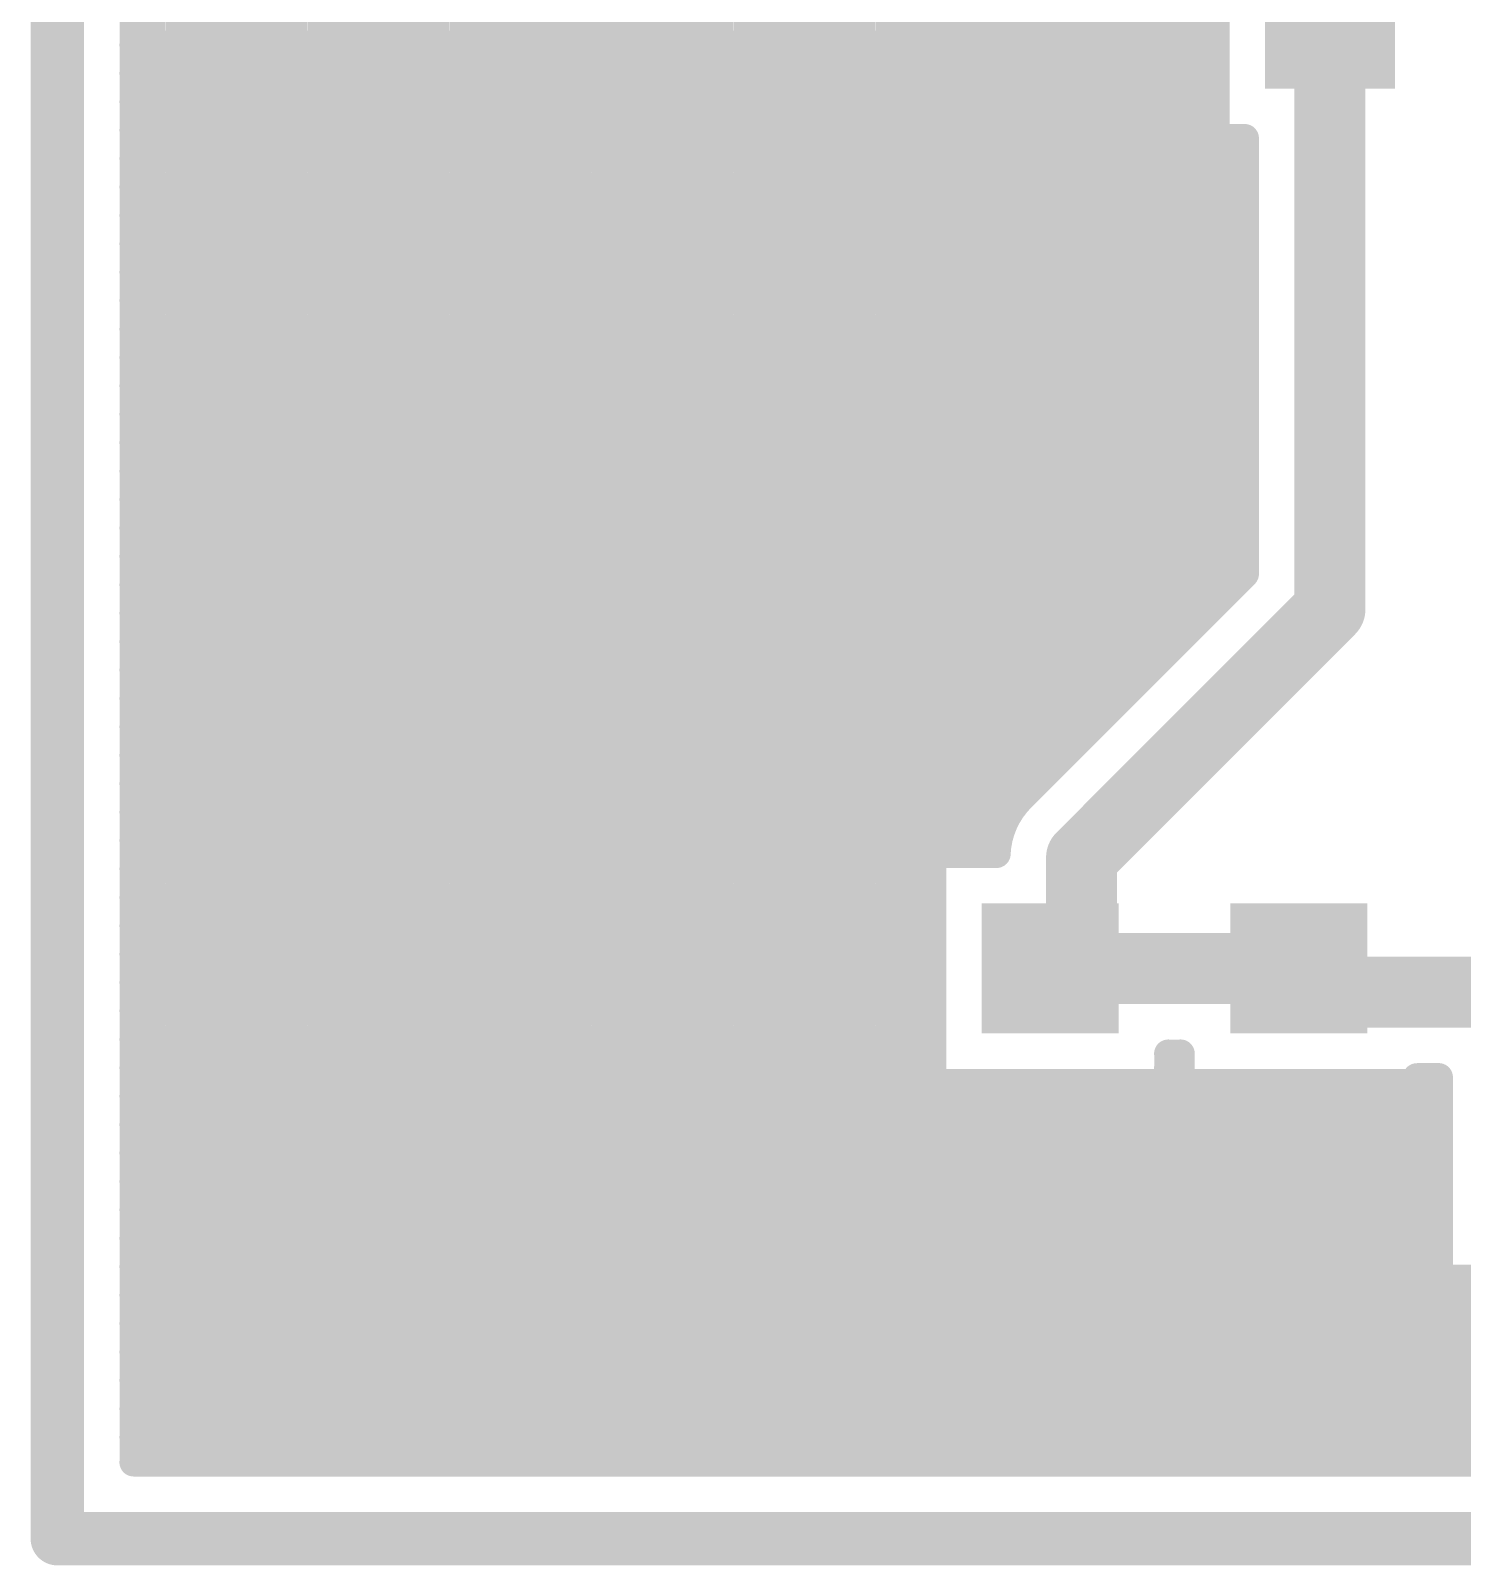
# Model space of a CAD drawing. Header units: inches. Extents: x 0 to 226, y 0 to 70.
# Drawn here: x 29.25 to 39.49, y -0.19 to 10.78 of the extents above; entities that cross this region are included whole.
import ezdxf

# ---------------------------------------------------------------- set-up
doc = ezdxf.new("R2010")
doc.units = ezdxf.units.IN
doc.layers.add('Keep-Out Layer', color=6, linetype='Continuous')
doc.layers.add('Top Layer', color=1, linetype='Continuous')

msp = doc.modelspace()

# ---------------------------------------------------------------- linework, layer by layer
at = {"layer": 'Keep-Out Layer'}
for points in [[(29.441, 0, 0.381, 0.381, 0), (29.441, 24.83, 0.381, 0.381, 0)], [(29.441, 0, 0.381, 0.381, 0), (48.881, 0, 0.381, 0.381, 0)]]:
    msp.add_lwpolyline(points, format="xyseb", dxfattribs=at)
msp.add_lwpolyline([(29.345, 0, 0.191, 0.191, 1), (29.536, 0, 0.191, 0.191, 1)], format="xyseb", close=True, dxfattribs=at)
msp.add_lwpolyline([(29.345, 0, 0.191, 0.191, 1), (29.536, 0, 0.191, 0.191, 1)], format="xyseb", close=True, dxfattribs=at)
at = {"layer": 'Top Layer'}
for points in [[(29.987, 0.546, 0.203, 0.203, 0), (29.987, 18.506, 0.203, 0.203, 0)], [(30.11, 0.546, 0.203, 0.203, 0), (30.11, 18.506, 0.203, 0.203, 0)], [(30.314, 0.546, 0.203, 0.203, 0), (30.314, 18.506, 0.203, 0.203, 0)], [(30.517, 0.546, 0.203, 0.203, 0), (30.517, 18.506, 0.203, 0.203, 0)], [(30.72, 0.546, 0.203, 0.203, 0), (30.72, 18.506, 0.203, 0.203, 0)], [(30.923, 0.546, 0.203, 0.203, 0), (30.923, 18.506, 0.203, 0.203, 0)], [(31.126, 0.546, 0.203, 0.203, 0), (31.126, 18.506, 0.203, 0.203, 0)], [(31.33, 0.546, 0.203, 0.203, 0), (31.33, 18.506, 0.203, 0.203, 0)], [(31.533, 0.546, 0.203, 0.203, 0), (31.533, 18.506, 0.203, 0.203, 0)], [(31.736, 0.546, 0.203, 0.203, 0), (31.736, 18.506, 0.203, 0.203, 0)], [(31.939, 0.546, 0.203, 0.203, 0), (31.939, 18.506, 0.203, 0.203, 0)], [(32.142, 0.546, 0.203, 0.203, 0), (32.142, 18.506, 0.203, 0.203, 0)], [(32.346, 0.546, 0.203, 0.203, 0), (32.346, 18.506, 0.203, 0.203, 0)], [(32.549, 0.546, 0.203, 0.203, 0), (32.549, 18.506, 0.203, 0.203, 0)], [(32.752, 0.546, 0.203, 0.203, 0), (32.752, 18.506, 0.203, 0.203, 0)], [(32.955, 0.546, 0.203, 0.203, 0), (32.955, 18.506, 0.203, 0.203, 0)], [(33.158, 0.546, 0.203, 0.203, 0), (33.158, 18.506, 0.203, 0.203, 0)], [(33.362, 0.546, 0.203, 0.203, 0), (33.362, 18.506, 0.203, 0.203, 0)], [(33.565, 0.546, 0.203, 0.203, 0), (33.565, 18.506, 0.203, 0.203, 0)], [(33.768, 0.546, 0.203, 0.203, 0), (33.768, 18.506, 0.203, 0.203, 0)], [(33.971, 0.546, 0.203, 0.203, 0), (33.971, 18.506, 0.203, 0.203, 0)], [(34.174, 0.546, 0.203, 0.203, 0), (34.174, 18.506, 0.203, 0.203, 0)], [(34.378, 0.546, 0.203, 0.203, 0), (34.378, 18.506, 0.203, 0.203, 0)], [(34.581, 0.546, 0.203, 0.203, 0), (34.581, 18.506, 0.203, 0.203, 0)], [(34.784, 0.546, 0.203, 0.203, 0), (34.784, 18.506, 0.203, 0.203, 0)], [(34.987, 0.546, 0.203, 0.203, 0), (34.987, 18.506, 0.203, 0.203, 0)], [(35.19, 0.546, 0.203, 0.203, 0), (35.19, 18.506, 0.203, 0.203, 0)], [(35.394, 0.546, 0.203, 0.203, 0), (35.394, 18.506, 0.203, 0.203, 0)], [(35.597, 0.546, 0.203, 0.203, 0), (35.597, 18.506, 0.203, 0.203, 0)], [(35.8, 4.898, 0.203, 0.203, 0), (35.8, 18.506, 0.203, 0.203, 0)], [(36.003, 4.898, 0.203, 0.203, 0), (36.003, 18.506, 0.203, 0.203, 0)], [(36.206, 5.106, 0.203, 0.203, 0), (36.206, 18.506, 0.203, 0.203, 0)], [(36.41, 5.373, 0.203, 0.203, 0), (36.41, 18.506, 0.203, 0.203, 0)], [(36.613, 5.576, 0.203, 0.203, 0), (36.613, 18.506, 0.203, 0.203, 0)], [(36.816, 5.78, 0.203, 0.203, 0), (36.816, 18.506, 0.203, 0.203, 0)], [(37.019, 5.983, 0.203, 0.203, 0), (37.019, 18.506, 0.203, 0.203, 0)], [(37.222, 6.186, 0.203, 0.203, 0), (37.222, 18.506, 0.203, 0.203, 0)], [(37.426, 6.389, 0.203, 0.203, 0), (37.426, 18.506, 0.203, 0.203, 0)], [(37.629, 6.592, 0.203, 0.203, 0), (37.629, 18.506, 0.203, 0.203, 0)], [(37.725, 10.015, 0.203, 0.203, 0), (37.725, 11.706, 0.203, 0.203, 0)], [(38.545, 8.94, 0.508, 0.508, 0), (38.545, 10.86, 0.508, 0.508, 0)], [(29.987, 10.682, 0.203, 0.203, 0), (37.725, 10.682, 0.203, 0.203, 0)], [(29.987, 10.479, 0.203, 0.203, 0), (37.725, 10.479, 0.203, 0.203, 0)], [(29.987, 10.276, 0.203, 0.203, 0), (37.725, 10.276, 0.203, 0.203, 0)], [(29.987, 10.073, 0.203, 0.203, 0), (37.725, 10.073, 0.203, 0.203, 0)], [(37.725, 10.015, 0.203, 0.203, 0), (37.936, 10.015, 0.203, 0.203, 0)], [(37.832, 6.796, 0.203, 0.203, 0), (37.832, 10.015, 0.203, 0.203, 0)], [(37.936, 8.94, 0.203, 0.203, 0), (37.936, 10.015, 0.203, 0.203, 0)], [(29.987, 9.87, 0.203, 0.203, 0), (37.936, 9.87, 0.203, 0.203, 0)], [(29.987, 9.666, 0.203, 0.203, 0), (37.936, 9.666, 0.203, 0.203, 0)], [(29.987, 9.463, 0.203, 0.203, 0), (37.936, 9.463, 0.203, 0.203, 0)], [(29.987, 9.26, 0.203, 0.203, 0), (37.936, 9.26, 0.203, 0.203, 0)], [(29.987, 9.057, 0.203, 0.203, 0), (37.936, 9.057, 0.203, 0.203, 0)], [(38.545, 6.647, 0.508, 0.508, 0), (38.545, 8.94, 0.508, 0.508, 0)], [(37.936, 6.899, 0.203, 0.203, 0), (37.936, 8.94, 0.203, 0.203, 0)], [(29.987, 8.854, 0.203, 0.203, 0), (37.936, 8.854, 0.203, 0.203, 0)], [(29.987, 8.65, 0.203, 0.203, 0), (37.936, 8.65, 0.203, 0.203, 0)], [(29.987, 8.447, 0.203, 0.203, 0), (37.936, 8.447, 0.203, 0.203, 0)], [(29.987, 8.244, 0.203, 0.203, 0), (37.936, 8.244, 0.203, 0.203, 0)], [(29.987, 8.041, 0.203, 0.203, 0), (37.936, 8.041, 0.203, 0.203, 0)], [(29.987, 7.838, 0.203, 0.203, 0), (37.936, 7.838, 0.203, 0.203, 0)], [(29.987, 7.634, 0.203, 0.203, 0), (37.936, 7.634, 0.203, 0.203, 0)], [(29.987, 7.431, 0.203, 0.203, 0), (37.936, 7.431, 0.203, 0.203, 0)], [(29.987, 7.228, 0.203, 0.203, 0), (37.936, 7.228, 0.203, 0.203, 0)], [(29.987, 7.025, 0.203, 0.203, 0), (37.936, 7.025, 0.203, 0.203, 0)], [(29.987, 6.822, 0.203, 0.203, 0), (37.858, 6.822, 0.203, 0.203, 0)], [(36.337, 5.301, 0.203, 0.203, 0), (37.936, 6.899, 0.203, 0.203, 0)], [(36.768, 4.87, 0.508, 0.508, 0), (38.545, 6.647, 0.508, 0.508, 0)], [(29.987, 6.618, 0.203, 0.203, 0), (37.655, 6.618, 0.203, 0.203, 0)], [(29.987, 6.415, 0.203, 0.203, 0), (37.452, 6.415, 0.203, 0.203, 0)], [(29.987, 6.212, 0.203, 0.203, 0), (37.248, 6.212, 0.203, 0.203, 0)], [(29.987, 6.009, 0.203, 0.203, 0), (37.045, 6.009, 0.203, 0.203, 0)], [(29.987, 5.806, 0.203, 0.203, 0), (36.842, 5.806, 0.203, 0.203, 0)], [(29.987, 5.602, 0.203, 0.203, 0), (36.639, 5.602, 0.203, 0.203, 0)], [(29.987, 5.399, 0.203, 0.203, 0), (36.436, 5.399, 0.203, 0.203, 0)], [(36.159, 4.898, 0.203, 0.203, -0.186704), (36.337, 5.301, 0.203, 0.203, 0)], [(36.159, 4.898, 0.203, 0.203, -0.186704), (36.337, 5.301, 0.203, 0.203, 0)], [(29.987, 5.196, 0.203, 0.203, 0), (36.253, 5.196, 0.203, 0.203, 0)], [(29.987, 4.993, 0.203, 0.203, 0), (36.171, 4.993, 0.203, 0.203, 0)], [(36.768, 4.289, 0.508, 0.508, 0), (36.768, 4.87, 0.508, 0.508, 0)], [(35.698, 4.898, 0.203, 0.203, 0), (36.159, 4.898, 0.203, 0.203, 0)], [(35.698, 3.257, 0.203, 0.203, 0), (35.698, 4.898, 0.203, 0.203, 0)], [(29.987, 4.79, 0.203, 0.203, 0), (35.698, 4.79, 0.203, 0.203, 0)], [(29.987, 4.586, 0.203, 0.203, 0), (35.698, 4.586, 0.203, 0.203, 0)], [(36.557, 4.078, 0.508, 0.508, 0), (36.768, 4.289, 0.508, 0.508, 0)], [(29.987, 4.383, 0.203, 0.203, 0), (35.698, 4.383, 0.203, 0.203, 0)], [(29.987, 4.18, 0.203, 0.203, 0), (35.698, 4.18, 0.203, 0.203, 0)], [(36.543, 4.078, 0.508, 0.508, 0), (38.322, 4.078, 0.508, 0.508, 0)], [(36.543, 4.078, 0.508, 0.508, 0), (36.557, 4.078, 0.508, 0.508, 0)], [(38.322, 4.078, 0.508, 0.508, 0), (38.491, 3.908, 0.508, 0.508, 0)], [(29.987, 3.977, 0.203, 0.203, 0), (35.698, 3.977, 0.203, 0.203, 0)], [(38.491, 3.908, 0.508, 0.508, 0), (39.985, 3.908, 0.508, 0.508, 0)], [(29.987, 3.774, 0.203, 0.203, 0), (35.698, 3.774, 0.203, 0.203, 0)], [(29.987, 3.57, 0.203, 0.203, 0), (35.698, 3.57, 0.203, 0.203, 0)], [(37.389, 3.468, 0.203, 0.203, 0), (37.476, 3.468, 0.203, 0.203, 0)], [(37.389, 3.257, 0.203, 0.203, 0), (37.389, 3.468, 0.203, 0.203, 0)], [(37.426, 0.546, 0.203, 0.203, 0), (37.426, 3.468, 0.203, 0.203, 0)], [(37.476, 3.257, 0.203, 0.203, 0), (37.476, 3.468, 0.203, 0.203, 0)], [(29.987, 3.367, 0.203, 0.203, 0), (35.698, 3.367, 0.203, 0.203, 0)], [(37.389, 3.367, 0.203, 0.203, 0), (37.476, 3.367, 0.203, 0.203, 0)], [(35.698, 3.257, 0.203, 0.203, 0), (37.389, 3.257, 0.203, 0.203, 0)], [(35.8, 0.546, 0.203, 0.203, 0), (35.8, 3.257, 0.203, 0.203, 0)], [(36.003, 0.546, 0.203, 0.203, 0), (36.003, 3.257, 0.203, 0.203, 0)], [(36.206, 0.546, 0.203, 0.203, 0), (36.206, 3.257, 0.203, 0.203, 0)], [(36.41, 0.546, 0.203, 0.203, 0), (36.41, 3.257, 0.203, 0.203, 0)], [(36.613, 0.546, 0.203, 0.203, 0), (36.613, 3.257, 0.203, 0.203, 0)], [(36.816, 0.546, 0.203, 0.203, 0), (36.816, 3.257, 0.203, 0.203, 0)], [(37.019, 0.546, 0.203, 0.203, 0), (37.019, 3.257, 0.203, 0.203, 0)], [(37.222, 0.546, 0.203, 0.203, 0), (37.222, 3.257, 0.203, 0.203, 0)], [(37.476, 3.257, 0.203, 0.203, 0), (39.167, 3.257, 0.203, 0.203, 0)], [(37.629, 0.546, 0.203, 0.203, 0), (37.629, 3.257, 0.203, 0.203, 0)], [(37.832, 0.546, 0.203, 0.203, 0), (37.832, 3.257, 0.203, 0.203, 0)], [(38.035, 0.546, 0.203, 0.203, 0), (38.035, 3.257, 0.203, 0.203, 0)], [(38.238, 0.546, 0.203, 0.203, 0), (38.238, 3.257, 0.203, 0.203, 0)], [(38.442, 0.546, 0.203, 0.203, 0), (38.442, 3.257, 0.203, 0.203, 0)], [(38.645, 0.546, 0.203, 0.203, 0), (38.645, 3.257, 0.203, 0.203, 0)], [(38.848, 0.546, 0.203, 0.203, 0), (38.848, 3.257, 0.203, 0.203, 0)], [(39.051, 0.546, 0.203, 0.203, 0), (39.051, 3.257, 0.203, 0.203, 0)], [(39.167, 3.299, 0.203, 0.203, 0), (39.323, 3.299, 0.203, 0.203, 0)], [(39.254, 0.546, 0.203, 0.203, 0), (39.254, 3.299, 0.203, 0.203, 0)], [(39.323, 1.859, 0.203, 0.203, 0), (39.323, 3.299, 0.203, 0.203, 0)], [(29.987, 3.164, 0.203, 0.203, 0), (39.323, 3.164, 0.203, 0.203, 0)], [(29.987, 2.961, 0.203, 0.203, 0), (39.323, 2.961, 0.203, 0.203, 0)], [(29.987, 2.758, 0.203, 0.203, 0), (39.323, 2.758, 0.203, 0.203, 0)], [(29.987, 2.554, 0.203, 0.203, 0), (39.323, 2.554, 0.203, 0.203, 0)], [(29.987, 2.351, 0.203, 0.203, 0), (39.323, 2.351, 0.203, 0.203, 0)], [(29.987, 2.148, 0.203, 0.203, 0), (39.323, 2.148, 0.203, 0.203, 0)], [(29.987, 1.945, 0.203, 0.203, 0), (39.323, 1.945, 0.203, 0.203, 0)], [(39.323, 1.859, 0.203, 0.203, 0), (41.034, 1.859, 0.203, 0.203, 0)], [(39.458, 0.546, 0.203, 0.203, 0), (39.458, 1.859, 0.203, 0.203, 0)], [(29.987, 1.742, 0.203, 0.203, 0), (48.335, 1.742, 0.203, 0.203, 0)], [(29.987, 1.538, 0.203, 0.203, 0), (48.335, 1.538, 0.203, 0.203, 0)], [(29.987, 1.335, 0.203, 0.203, 0), (48.335, 1.335, 0.203, 0.203, 0)], [(29.987, 1.132, 0.203, 0.203, 0), (48.335, 1.132, 0.203, 0.203, 0)], [(29.987, 0.929, 0.203, 0.203, 0), (48.335, 0.929, 0.203, 0.203, 0)], [(29.987, 0.726, 0.203, 0.203, 0), (48.335, 0.726, 0.203, 0.203, 0)], [(29.987, 0.546, 0.203, 0.203, 0), (48.335, 0.546, 0.203, 0.203, 0)]]:
    msp.add_lwpolyline(points, format="xyseb", dxfattribs=at)
for points in [[(38.418, 10.86, 0.254, 0.254, 1), (38.672, 10.86, 0.254, 0.254, 1)], [(29.936, 10.886, 0.102, 0.102, 1), (30.037, 10.886, 0.102, 0.102, 1)], [(33.152, 10.687, 0.305, 0.305, 1), (33.456, 10.687, 0.305, 0.305, 1)], [(31.552, 10.619, 0.305, 0.305, 1), (31.857, 10.619, 0.305, 0.305, 1)], [(29.936, 10.682, 0.102, 0.102, 1), (30.037, 10.682, 0.102, 0.102, 1)], [(37.674, 10.682, 0.102, 0.102, 1), (37.775, 10.682, 0.102, 0.102, 1)], [(29.936, 10.479, 0.102, 0.102, 1), (30.037, 10.479, 0.102, 0.102, 1)], [(37.674, 10.479, 0.102, 0.102, 1), (37.775, 10.479, 0.102, 0.102, 1)], [(29.936, 10.276, 0.102, 0.102, 1), (30.037, 10.276, 0.102, 0.102, 1)], [(37.674, 10.276, 0.102, 0.102, 1), (37.775, 10.276, 0.102, 0.102, 1)], [(35.276, 9.861, 0.356, 0.356, 1), (35.632, 9.861, 0.356, 0.356, 1)], [(29.936, 10.073, 0.102, 0.102, 1), (30.037, 10.073, 0.102, 0.102, 1)], [(36.885, 9.756, 0.356, 0.356, 1), (37.24, 9.756, 0.356, 0.356, 1)], [(37.674, 10.073, 0.102, 0.102, 1), (37.775, 10.073, 0.102, 0.102, 1)], [(37.674, 10.015, 0.102, 0.102, 1), (37.775, 10.015, 0.102, 0.102, 1)], [(37.674, 10.015, 0.102, 0.102, 1), (37.775, 10.015, 0.102, 0.102, 1)], [(37.781, 10.015, 0.102, 0.102, 1), (37.883, 10.015, 0.102, 0.102, 1)], [(37.885, 10.015, 0.102, 0.102, 1), (37.986, 10.015, 0.102, 0.102, 1)], [(37.885, 10.015, 0.102, 0.102, 1), (37.986, 10.015, 0.102, 0.102, 1)], [(29.936, 9.87, 0.102, 0.102, 1), (30.037, 9.87, 0.102, 0.102, 1)], [(37.885, 9.87, 0.102, 0.102, 1), (37.986, 9.87, 0.102, 0.102, 1)], [(29.936, 9.666, 0.102, 0.102, 1), (30.037, 9.666, 0.102, 0.102, 1)], [(37.885, 9.666, 0.102, 0.102, 1), (37.986, 9.666, 0.102, 0.102, 1)], [(34.677, 9.35, 0.356, 0.356, 1), (35.033, 9.35, 0.356, 0.356, 1)], [(29.936, 9.463, 0.102, 0.102, 1), (30.037, 9.463, 0.102, 0.102, 1)], [(37.885, 9.463, 0.102, 0.102, 1), (37.986, 9.463, 0.102, 0.102, 1)], [(29.936, 9.26, 0.102, 0.102, 1), (30.037, 9.26, 0.102, 0.102, 1)], [(31.859, 9.111, 0.305, 0.305, 1), (32.163, 9.111, 0.305, 0.305, 1)], [(37.885, 9.26, 0.102, 0.102, 1), (37.986, 9.26, 0.102, 0.102, 1)], [(30.462, 8.958, 0.305, 0.305, 1), (30.767, 8.958, 0.305, 0.305, 1)], [(33.255, 8.937, 0.305, 0.305, 1), (33.56, 8.937, 0.305, 0.305, 1)], [(29.936, 9.057, 0.102, 0.102, 1), (30.037, 9.057, 0.102, 0.102, 1)], [(37.885, 9.057, 0.102, 0.102, 1), (37.986, 9.057, 0.102, 0.102, 1)], [(38.418, 8.94, 0.254, 0.254, 1), (38.672, 8.94, 0.254, 0.254, 1)], [(38.418, 8.94, 0.254, 0.254, 1), (38.672, 8.94, 0.254, 0.254, 1)], [(37.885, 8.94, 0.102, 0.102, 1), (37.986, 8.94, 0.102, 0.102, 1)], [(37.885, 8.94, 0.102, 0.102, 1), (37.986, 8.94, 0.102, 0.102, 1)], [(29.936, 8.854, 0.102, 0.102, 1), (30.037, 8.854, 0.102, 0.102, 1)], [(37.885, 8.854, 0.102, 0.102, 1), (37.986, 8.854, 0.102, 0.102, 1)], [(29.936, 8.65, 0.102, 0.102, 1), (30.037, 8.65, 0.102, 0.102, 1)], [(37.885, 8.65, 0.102, 0.102, 1), (37.986, 8.65, 0.102, 0.102, 1)], [(29.936, 8.447, 0.102, 0.102, 1), (30.037, 8.447, 0.102, 0.102, 1)], [(37.885, 8.447, 0.102, 0.102, 1), (37.986, 8.447, 0.102, 0.102, 1)], [(29.936, 8.244, 0.102, 0.102, 1), (30.037, 8.244, 0.102, 0.102, 1)], [(37.885, 8.244, 0.102, 0.102, 1), (37.986, 8.244, 0.102, 0.102, 1)], [(29.936, 8.041, 0.102, 0.102, 1), (30.037, 8.041, 0.102, 0.102, 1)], [(37.885, 8.041, 0.102, 0.102, 1), (37.986, 8.041, 0.102, 0.102, 1)], [(36.638, 7.786, 0.305, 0.305, 1), (36.943, 7.786, 0.305, 0.305, 1)], [(29.936, 7.838, 0.102, 0.102, 1), (30.037, 7.838, 0.102, 0.102, 1)], [(32.557, 7.602, 0.305, 0.305, 1), (32.862, 7.602, 0.305, 0.305, 1)], [(35.164, 7.701, 0.305, 0.305, 1), (35.469, 7.701, 0.305, 0.305, 1)], [(37.885, 7.838, 0.102, 0.102, 1), (37.986, 7.838, 0.102, 0.102, 1)], [(29.936, 7.634, 0.102, 0.102, 1), (30.037, 7.634, 0.102, 0.102, 1)], [(37.885, 7.634, 0.102, 0.102, 1), (37.986, 7.634, 0.102, 0.102, 1)], [(29.936, 7.431, 0.102, 0.102, 1), (30.037, 7.431, 0.102, 0.102, 1)], [(33.953, 7.189, 0.305, 0.305, 1), (34.258, 7.189, 0.305, 0.305, 1)], [(37.885, 7.431, 0.102, 0.102, 1), (37.986, 7.431, 0.102, 0.102, 1)], [(29.936, 7.228, 0.102, 0.102, 1), (30.037, 7.228, 0.102, 0.102, 1)], [(31.16, 6.955, 0.305, 0.305, 1), (31.465, 6.955, 0.305, 0.305, 1)], [(37.885, 7.228, 0.102, 0.102, 1), (37.986, 7.228, 0.102, 0.102, 1)], [(29.936, 7.025, 0.102, 0.102, 1), (30.037, 7.025, 0.102, 0.102, 1)], [(36.465, 6.748, 0.305, 0.305, 1), (36.77, 6.748, 0.305, 0.305, 1)], [(37.885, 7.025, 0.102, 0.102, 1), (37.986, 7.025, 0.102, 0.102, 1)], [(29.936, 6.822, 0.102, 0.102, 1), (30.037, 6.822, 0.102, 0.102, 1)], [(37.807, 6.822, 0.102, 0.102, 1), (37.909, 6.822, 0.102, 0.102, 1)], [(37.885, 6.899, 0.102, 0.102, 1), (37.986, 6.899, 0.102, 0.102, 1)], [(37.885, 6.899, 0.102, 0.102, 1), (37.986, 6.899, 0.102, 0.102, 1)], [(37.781, 6.796, 0.102, 0.102, 1), (37.883, 6.796, 0.102, 0.102, 1)], [(38.418, 6.647, 0.254, 0.254, 1), (38.672, 6.647, 0.254, 0.254, 1)], [(38.418, 6.647, 0.254, 0.254, 1), (38.672, 6.647, 0.254, 0.254, 1)], [(29.936, 6.618, 0.102, 0.102, 1), (30.037, 6.618, 0.102, 0.102, 1)], [(30.462, 6.443, 0.305, 0.305, 1), (30.767, 6.443, 0.305, 0.305, 1)], [(37.604, 6.618, 0.102, 0.102, 1), (37.706, 6.618, 0.102, 0.102, 1)], [(37.578, 6.592, 0.102, 0.102, 1), (37.68, 6.592, 0.102, 0.102, 1)], [(29.936, 6.415, 0.102, 0.102, 1), (30.037, 6.415, 0.102, 0.102, 1)], [(37.375, 6.389, 0.102, 0.102, 1), (37.476, 6.389, 0.102, 0.102, 1)], [(37.401, 6.415, 0.102, 0.102, 1), (37.502, 6.415, 0.102, 0.102, 1)], [(29.936, 6.212, 0.102, 0.102, 1), (30.037, 6.212, 0.102, 0.102, 1)], [(32.679, 5.96, 0.305, 0.305, 1), (32.984, 5.96, 0.305, 0.305, 1)], [(37.172, 6.186, 0.102, 0.102, 1), (37.273, 6.186, 0.102, 0.102, 1)], [(37.198, 6.212, 0.102, 0.102, 1), (37.299, 6.212, 0.102, 0.102, 1)], [(29.936, 6.009, 0.102, 0.102, 1), (30.037, 6.009, 0.102, 0.102, 1)], [(36.968, 5.983, 0.102, 0.102, 1), (37.07, 5.983, 0.102, 0.102, 1)], [(36.994, 6.009, 0.102, 0.102, 1), (37.096, 6.009, 0.102, 0.102, 1)], [(29.936, 5.806, 0.102, 0.102, 1), (30.037, 5.806, 0.102, 0.102, 1)], [(35.197, 5.595, 0.305, 0.305, 1), (35.502, 5.595, 0.305, 0.305, 1)], [(36.765, 5.78, 0.102, 0.102, 1), (36.867, 5.78, 0.102, 0.102, 1)], [(36.791, 5.806, 0.102, 0.102, 1), (36.893, 5.806, 0.102, 0.102, 1)], [(29.936, 5.602, 0.102, 0.102, 1), (30.037, 5.602, 0.102, 0.102, 1)], [(36.562, 5.576, 0.102, 0.102, 1), (36.664, 5.576, 0.102, 0.102, 1)], [(36.588, 5.602, 0.102, 0.102, 1), (36.69, 5.602, 0.102, 0.102, 1)], [(29.936, 5.399, 0.102, 0.102, 1), (30.037, 5.399, 0.102, 0.102, 1)], [(36.385, 5.399, 0.102, 0.102, 1), (36.486, 5.399, 0.102, 0.102, 1)], [(36.286, 5.301, 0.102, 0.102, 1), (36.388, 5.301, 0.102, 0.102, 1)], [(36.286, 5.301, 0.102, 0.102, 1), (36.388, 5.301, 0.102, 0.102, 1)], [(36.286, 5.301, 0.102, 0.102, 1), (36.388, 5.301, 0.102, 0.102, 1)], [(36.359, 5.373, 0.102, 0.102, 1), (36.46, 5.373, 0.102, 0.102, 1)], [(29.936, 5.196, 0.102, 0.102, 1), (30.037, 5.196, 0.102, 0.102, 1)], [(36.203, 5.196, 0.102, 0.102, 1), (36.304, 5.196, 0.102, 0.102, 1)], [(36.156, 5.106, 0.102, 0.102, 1), (36.257, 5.106, 0.102, 0.102, 1)], [(29.936, 4.993, 0.102, 0.102, 1), (30.037, 4.993, 0.102, 0.102, 1)], [(32.985, 4.79, 0.305, 0.305, 1), (33.29, 4.79, 0.305, 0.305, 1)], [(36.12, 4.993, 0.102, 0.102, 1), (36.222, 4.993, 0.102, 0.102, 1)], [(36.641, 4.87, 0.254, 0.254, 1), (36.895, 4.87, 0.254, 0.254, 1)], [(36.641, 4.87, 0.254, 0.254, 1), (36.895, 4.87, 0.254, 0.254, 1)], [(35.647, 4.898, 0.102, 0.102, 1), (35.749, 4.898, 0.102, 0.102, 1)], [(35.647, 4.898, 0.102, 0.102, 1), (35.749, 4.898, 0.102, 0.102, 1)], [(35.749, 4.898, 0.102, 0.102, 1), (35.851, 4.898, 0.102, 0.102, 1)], [(35.952, 4.898, 0.102, 0.102, 1), (36.054, 4.898, 0.102, 0.102, 1)], [(36.108, 4.898, 0.102, 0.102, 1), (36.21, 4.898, 0.102, 0.102, 1)], [(36.108, 4.898, 0.102, 0.102, 1), (36.21, 4.898, 0.102, 0.102, 1)], [(36.108, 4.898, 0.102, 0.102, 1), (36.21, 4.898, 0.102, 0.102, 1)], [(29.936, 4.79, 0.102, 0.102, 1), (30.037, 4.79, 0.102, 0.102, 1)], [(35.647, 4.79, 0.102, 0.102, 1), (35.749, 4.79, 0.102, 0.102, 1)], [(29.936, 4.586, 0.102, 0.102, 1), (30.037, 4.586, 0.102, 0.102, 1)], [(31.179, 4.41, 0.305, 0.305, 1), (31.484, 4.41, 0.305, 0.305, 1)], [(35.647, 4.586, 0.102, 0.102, 1), (35.749, 4.586, 0.102, 0.102, 1)], [(36.641, 4.289, 0.254, 0.254, 1), (36.895, 4.289, 0.254, 0.254, 1)], [(36.641, 4.289, 0.254, 0.254, 1), (36.895, 4.289, 0.254, 0.254, 1)], [(29.936, 4.383, 0.102, 0.102, 1), (30.037, 4.383, 0.102, 0.102, 1)], [(34.51, 4.101, 0.356, 0.356, 1), (34.866, 4.101, 0.356, 0.356, 1)], [(35.647, 4.383, 0.102, 0.102, 1), (35.749, 4.383, 0.102, 0.102, 1)], [(29.936, 4.18, 0.102, 0.102, 1), (30.037, 4.18, 0.102, 0.102, 1)], [(35.647, 4.18, 0.102, 0.102, 1), (35.749, 4.18, 0.102, 0.102, 1)], [(36.416, 4.078, 0.254, 0.254, 1), (36.67, 4.078, 0.254, 0.254, 1)], [(36.416, 4.078, 0.254, 0.254, 1), (36.67, 4.078, 0.254, 0.254, 1)], [(36.43, 4.078, 0.254, 0.254, 1), (36.684, 4.078, 0.254, 0.254, 1)], [(36.43, 4.078, 0.254, 0.254, 1), (36.684, 4.078, 0.254, 0.254, 1)], [(38.195, 4.078, 0.254, 0.254, 1), (38.449, 4.078, 0.254, 0.254, 1)], [(38.195, 4.078, 0.254, 0.254, 1), (38.449, 4.078, 0.254, 0.254, 1)], [(29.936, 3.977, 0.102, 0.102, 1), (30.037, 3.977, 0.102, 0.102, 1)], [(35.647, 3.977, 0.102, 0.102, 1), (35.749, 3.977, 0.102, 0.102, 1)], [(38.364, 3.908, 0.254, 0.254, 1), (38.618, 3.908, 0.254, 0.254, 1)], [(38.364, 3.908, 0.254, 0.254, 1), (38.618, 3.908, 0.254, 0.254, 1)], [(29.936, 3.774, 0.102, 0.102, 1), (30.037, 3.774, 0.102, 0.102, 1)], [(32.334, 3.596, 0.305, 0.305, 1), (32.638, 3.596, 0.305, 0.305, 1)], [(35.647, 3.774, 0.102, 0.102, 1), (35.749, 3.774, 0.102, 0.102, 1)], [(29.936, 3.57, 0.102, 0.102, 1), (30.037, 3.57, 0.102, 0.102, 1)], [(35.647, 3.57, 0.102, 0.102, 1), (35.749, 3.57, 0.102, 0.102, 1)], [(37.338, 3.468, 0.102, 0.102, 1), (37.44, 3.468, 0.102, 0.102, 1)], [(37.338, 3.468, 0.102, 0.102, 1), (37.44, 3.468, 0.102, 0.102, 1)], [(37.375, 3.468, 0.102, 0.102, 1), (37.476, 3.468, 0.102, 0.102, 1)], [(37.425, 3.468, 0.102, 0.102, 1), (37.527, 3.468, 0.102, 0.102, 1)], [(37.425, 3.468, 0.102, 0.102, 1), (37.527, 3.468, 0.102, 0.102, 1)], [(29.936, 3.367, 0.102, 0.102, 1), (30.037, 3.367, 0.102, 0.102, 1)], [(35.647, 3.367, 0.102, 0.102, 1), (35.749, 3.367, 0.102, 0.102, 1)], [(37.338, 3.367, 0.102, 0.102, 1), (37.44, 3.367, 0.102, 0.102, 1)], [(37.425, 3.367, 0.102, 0.102, 1), (37.527, 3.367, 0.102, 0.102, 1)], [(35.647, 3.257, 0.102, 0.102, 1), (35.749, 3.257, 0.102, 0.102, 1)], [(35.647, 3.257, 0.102, 0.102, 1), (35.749, 3.257, 0.102, 0.102, 1)], [(35.749, 3.257, 0.102, 0.102, 1), (35.851, 3.257, 0.102, 0.102, 1)], [(35.952, 3.257, 0.102, 0.102, 1), (36.054, 3.257, 0.102, 0.102, 1)], [(36.156, 3.257, 0.102, 0.102, 1), (36.257, 3.257, 0.102, 0.102, 1)], [(36.359, 3.257, 0.102, 0.102, 1), (36.46, 3.257, 0.102, 0.102, 1)], [(36.562, 3.257, 0.102, 0.102, 1), (36.664, 3.257, 0.102, 0.102, 1)], [(36.765, 3.257, 0.102, 0.102, 1), (36.867, 3.257, 0.102, 0.102, 1)], [(36.968, 3.257, 0.102, 0.102, 1), (37.07, 3.257, 0.102, 0.102, 1)], [(37.172, 3.257, 0.102, 0.102, 1), (37.273, 3.257, 0.102, 0.102, 1)], [(37.338, 3.257, 0.102, 0.102, 1), (37.44, 3.257, 0.102, 0.102, 1)], [(37.338, 3.257, 0.102, 0.102, 1), (37.44, 3.257, 0.102, 0.102, 1)], [(37.425, 3.257, 0.102, 0.102, 1), (37.527, 3.257, 0.102, 0.102, 1)], [(37.425, 3.257, 0.102, 0.102, 1), (37.527, 3.257, 0.102, 0.102, 1)], [(37.578, 3.257, 0.102, 0.102, 1), (37.68, 3.257, 0.102, 0.102, 1)], [(37.781, 3.257, 0.102, 0.102, 1), (37.883, 3.257, 0.102, 0.102, 1)], [(37.984, 3.257, 0.102, 0.102, 1), (38.086, 3.257, 0.102, 0.102, 1)], [(38.188, 3.257, 0.102, 0.102, 1), (38.289, 3.257, 0.102, 0.102, 1)], [(38.391, 3.257, 0.102, 0.102, 1), (38.492, 3.257, 0.102, 0.102, 1)], [(38.594, 3.257, 0.102, 0.102, 1), (38.696, 3.257, 0.102, 0.102, 1)], [(38.797, 3.257, 0.102, 0.102, 1), (38.899, 3.257, 0.102, 0.102, 1)], [(39, 3.257, 0.102, 0.102, 1), (39.102, 3.257, 0.102, 0.102, 1)], [(39.117, 3.299, 0.102, 0.102, 1), (39.218, 3.299, 0.102, 0.102, 1)], [(39.117, 3.257, 0.102, 0.102, 1), (39.218, 3.257, 0.102, 0.102, 1)], [(39.204, 3.299, 0.102, 0.102, 1), (39.305, 3.299, 0.102, 0.102, 1)], [(39.272, 3.299, 0.102, 0.102, 1), (39.374, 3.299, 0.102, 0.102, 1)], [(39.272, 3.299, 0.102, 0.102, 1), (39.374, 3.299, 0.102, 0.102, 1)], [(29.936, 3.164, 0.102, 0.102, 1), (30.037, 3.164, 0.102, 0.102, 1)], [(39.272, 3.164, 0.102, 0.102, 1), (39.374, 3.164, 0.102, 0.102, 1)], [(29.936, 2.961, 0.102, 0.102, 1), (30.037, 2.961, 0.102, 0.102, 1)], [(30.786, 2.725, 0.305, 0.305, 1), (31.091, 2.725, 0.305, 0.305, 1)], [(39.272, 2.961, 0.102, 0.102, 1), (39.374, 2.961, 0.102, 0.102, 1)], [(29.936, 2.758, 0.102, 0.102, 1), (30.037, 2.758, 0.102, 0.102, 1)], [(39.272, 2.758, 0.102, 0.102, 1), (39.374, 2.758, 0.102, 0.102, 1)], [(29.936, 2.554, 0.102, 0.102, 1), (30.037, 2.554, 0.102, 0.102, 1)], [(37.332, 2.316, 0.356, 0.356, 1), (37.688, 2.316, 0.356, 0.356, 1)], [(39.272, 2.554, 0.102, 0.102, 1), (39.374, 2.554, 0.102, 0.102, 1)], [(29.936, 2.351, 0.102, 0.102, 1), (30.037, 2.351, 0.102, 0.102, 1)], [(39.272, 2.351, 0.102, 0.102, 1), (39.374, 2.351, 0.102, 0.102, 1)], [(29.936, 2.148, 0.102, 0.102, 1), (30.037, 2.148, 0.102, 0.102, 1)], [(34.399, 1.94, 0.305, 0.305, 1), (34.703, 1.94, 0.305, 0.305, 1)], [(39.272, 2.148, 0.102, 0.102, 1), (39.374, 2.148, 0.102, 0.102, 1)], [(31.925, 1.842, 0.305, 0.305, 1), (32.23, 1.842, 0.305, 0.305, 1)], [(29.936, 1.945, 0.102, 0.102, 1), (30.037, 1.945, 0.102, 0.102, 1)], [(39.272, 1.945, 0.102, 0.102, 1), (39.374, 1.945, 0.102, 0.102, 1)], [(39.272, 1.859, 0.102, 0.102, 1), (39.374, 1.859, 0.102, 0.102, 1)], [(39.272, 1.859, 0.102, 0.102, 1), (39.374, 1.859, 0.102, 0.102, 1)], [(39.407, 1.859, 0.102, 0.102, 1), (39.508, 1.859, 0.102, 0.102, 1)], [(29.936, 1.742, 0.102, 0.102, 1), (30.037, 1.742, 0.102, 0.102, 1)], [(29.936, 1.538, 0.102, 0.102, 1), (30.037, 1.538, 0.102, 0.102, 1)], [(29.936, 1.335, 0.102, 0.102, 1), (30.037, 1.335, 0.102, 0.102, 1)], [(30.295, 1.194, 0.305, 0.305, 1), (30.6, 1.194, 0.305, 0.305, 1)], [(29.936, 1.132, 0.102, 0.102, 1), (30.037, 1.132, 0.102, 0.102, 1)], [(29.936, 0.929, 0.102, 0.102, 1), (30.037, 0.929, 0.102, 0.102, 1)], [(29.936, 0.726, 0.102, 0.102, 1), (30.037, 0.726, 0.102, 0.102, 1)], [(29.936, 0.546, 0.102, 0.102, 1), (30.037, 0.546, 0.102, 0.102, 1)], [(29.936, 0.546, 0.102, 0.102, 1), (30.037, 0.546, 0.102, 0.102, 1)], [(30.06, 0.546, 0.102, 0.102, 1), (30.161, 0.546, 0.102, 0.102, 1)], [(30.263, 0.546, 0.102, 0.102, 1), (30.364, 0.546, 0.102, 0.102, 1)], [(30.466, 0.546, 0.102, 0.102, 1), (30.568, 0.546, 0.102, 0.102, 1)], [(30.669, 0.546, 0.102, 0.102, 1), (30.771, 0.546, 0.102, 0.102, 1)], [(30.872, 0.546, 0.102, 0.102, 1), (30.974, 0.546, 0.102, 0.102, 1)], [(31.076, 0.546, 0.102, 0.102, 1), (31.177, 0.546, 0.102, 0.102, 1)], [(31.279, 0.546, 0.102, 0.102, 1), (31.38, 0.546, 0.102, 0.102, 1)], [(31.482, 0.546, 0.102, 0.102, 1), (31.584, 0.546, 0.102, 0.102, 1)], [(31.685, 0.546, 0.102, 0.102, 1), (31.787, 0.546, 0.102, 0.102, 1)], [(31.888, 0.546, 0.102, 0.102, 1), (31.99, 0.546, 0.102, 0.102, 1)], [(32.092, 0.546, 0.102, 0.102, 1), (32.193, 0.546, 0.102, 0.102, 1)], [(32.295, 0.546, 0.102, 0.102, 1), (32.396, 0.546, 0.102, 0.102, 1)], [(32.498, 0.546, 0.102, 0.102, 1), (32.6, 0.546, 0.102, 0.102, 1)], [(32.701, 0.546, 0.102, 0.102, 1), (32.803, 0.546, 0.102, 0.102, 1)], [(32.904, 0.546, 0.102, 0.102, 1), (33.006, 0.546, 0.102, 0.102, 1)], [(33.108, 0.546, 0.102, 0.102, 1), (33.209, 0.546, 0.102, 0.102, 1)], [(33.311, 0.546, 0.102, 0.102, 1), (33.412, 0.546, 0.102, 0.102, 1)], [(33.514, 0.546, 0.102, 0.102, 1), (33.616, 0.546, 0.102, 0.102, 1)], [(33.717, 0.546, 0.102, 0.102, 1), (33.819, 0.546, 0.102, 0.102, 1)], [(33.92, 0.546, 0.102, 0.102, 1), (34.022, 0.546, 0.102, 0.102, 1)], [(34.124, 0.546, 0.102, 0.102, 1), (34.225, 0.546, 0.102, 0.102, 1)], [(34.327, 0.546, 0.102, 0.102, 1), (34.428, 0.546, 0.102, 0.102, 1)], [(34.53, 0.546, 0.102, 0.102, 1), (34.632, 0.546, 0.102, 0.102, 1)], [(34.733, 0.546, 0.102, 0.102, 1), (34.835, 0.546, 0.102, 0.102, 1)], [(34.936, 0.546, 0.102, 0.102, 1), (35.038, 0.546, 0.102, 0.102, 1)], [(35.14, 0.546, 0.102, 0.102, 1), (35.241, 0.546, 0.102, 0.102, 1)], [(35.343, 0.546, 0.102, 0.102, 1), (35.444, 0.546, 0.102, 0.102, 1)], [(35.546, 0.546, 0.102, 0.102, 1), (35.648, 0.546, 0.102, 0.102, 1)], [(35.749, 0.546, 0.102, 0.102, 1), (35.851, 0.546, 0.102, 0.102, 1)], [(35.952, 0.546, 0.102, 0.102, 1), (36.054, 0.546, 0.102, 0.102, 1)], [(36.156, 0.546, 0.102, 0.102, 1), (36.257, 0.546, 0.102, 0.102, 1)], [(36.359, 0.546, 0.102, 0.102, 1), (36.46, 0.546, 0.102, 0.102, 1)], [(36.562, 0.546, 0.102, 0.102, 1), (36.664, 0.546, 0.102, 0.102, 1)], [(36.765, 0.546, 0.102, 0.102, 1), (36.867, 0.546, 0.102, 0.102, 1)], [(36.968, 0.546, 0.102, 0.102, 1), (37.07, 0.546, 0.102, 0.102, 1)], [(37.172, 0.546, 0.102, 0.102, 1), (37.273, 0.546, 0.102, 0.102, 1)], [(37.375, 0.546, 0.102, 0.102, 1), (37.476, 0.546, 0.102, 0.102, 1)], [(37.578, 0.546, 0.102, 0.102, 1), (37.68, 0.546, 0.102, 0.102, 1)], [(37.781, 0.546, 0.102, 0.102, 1), (37.883, 0.546, 0.102, 0.102, 1)], [(37.984, 0.546, 0.102, 0.102, 1), (38.086, 0.546, 0.102, 0.102, 1)], [(38.188, 0.546, 0.102, 0.102, 1), (38.289, 0.546, 0.102, 0.102, 1)], [(38.391, 0.546, 0.102, 0.102, 1), (38.492, 0.546, 0.102, 0.102, 1)], [(38.594, 0.546, 0.102, 0.102, 1), (38.696, 0.546, 0.102, 0.102, 1)], [(38.797, 0.546, 0.102, 0.102, 1), (38.899, 0.546, 0.102, 0.102, 1)], [(39, 0.546, 0.102, 0.102, 1), (39.102, 0.546, 0.102, 0.102, 1)], [(39.204, 0.546, 0.102, 0.102, 1), (39.305, 0.546, 0.102, 0.102, 1)], [(39.407, 0.546, 0.102, 0.102, 1), (39.508, 0.546, 0.102, 0.102, 1)]]:
    msp.add_lwpolyline(points, format="xyseb", close=True, dxfattribs=at)
for points in [[(37.47, 11.35), (36.54, 11.35), (37.47, 10.37), (36.54, 10.37)], [(39.01, 11.35), (38.08, 11.35), (39.01, 10.37), (38.08, 10.37)], [(37.033, 3.613), (37.033, 4.543), (36.053, 3.613), (36.053, 4.543)], [(38.812, 3.613), (38.812, 4.543), (37.832, 3.613), (37.832, 4.543)], [(37.033, 2.073), (37.033, 3.003), (36.053, 2.073), (36.053, 3.003)], [(38.812, 2.073), (38.812, 3.003), (37.832, 2.073), (37.832, 3.003)]]:
    msp.add_solid(points, dxfattribs=at)

doc.saveas('drawing.dxf')
